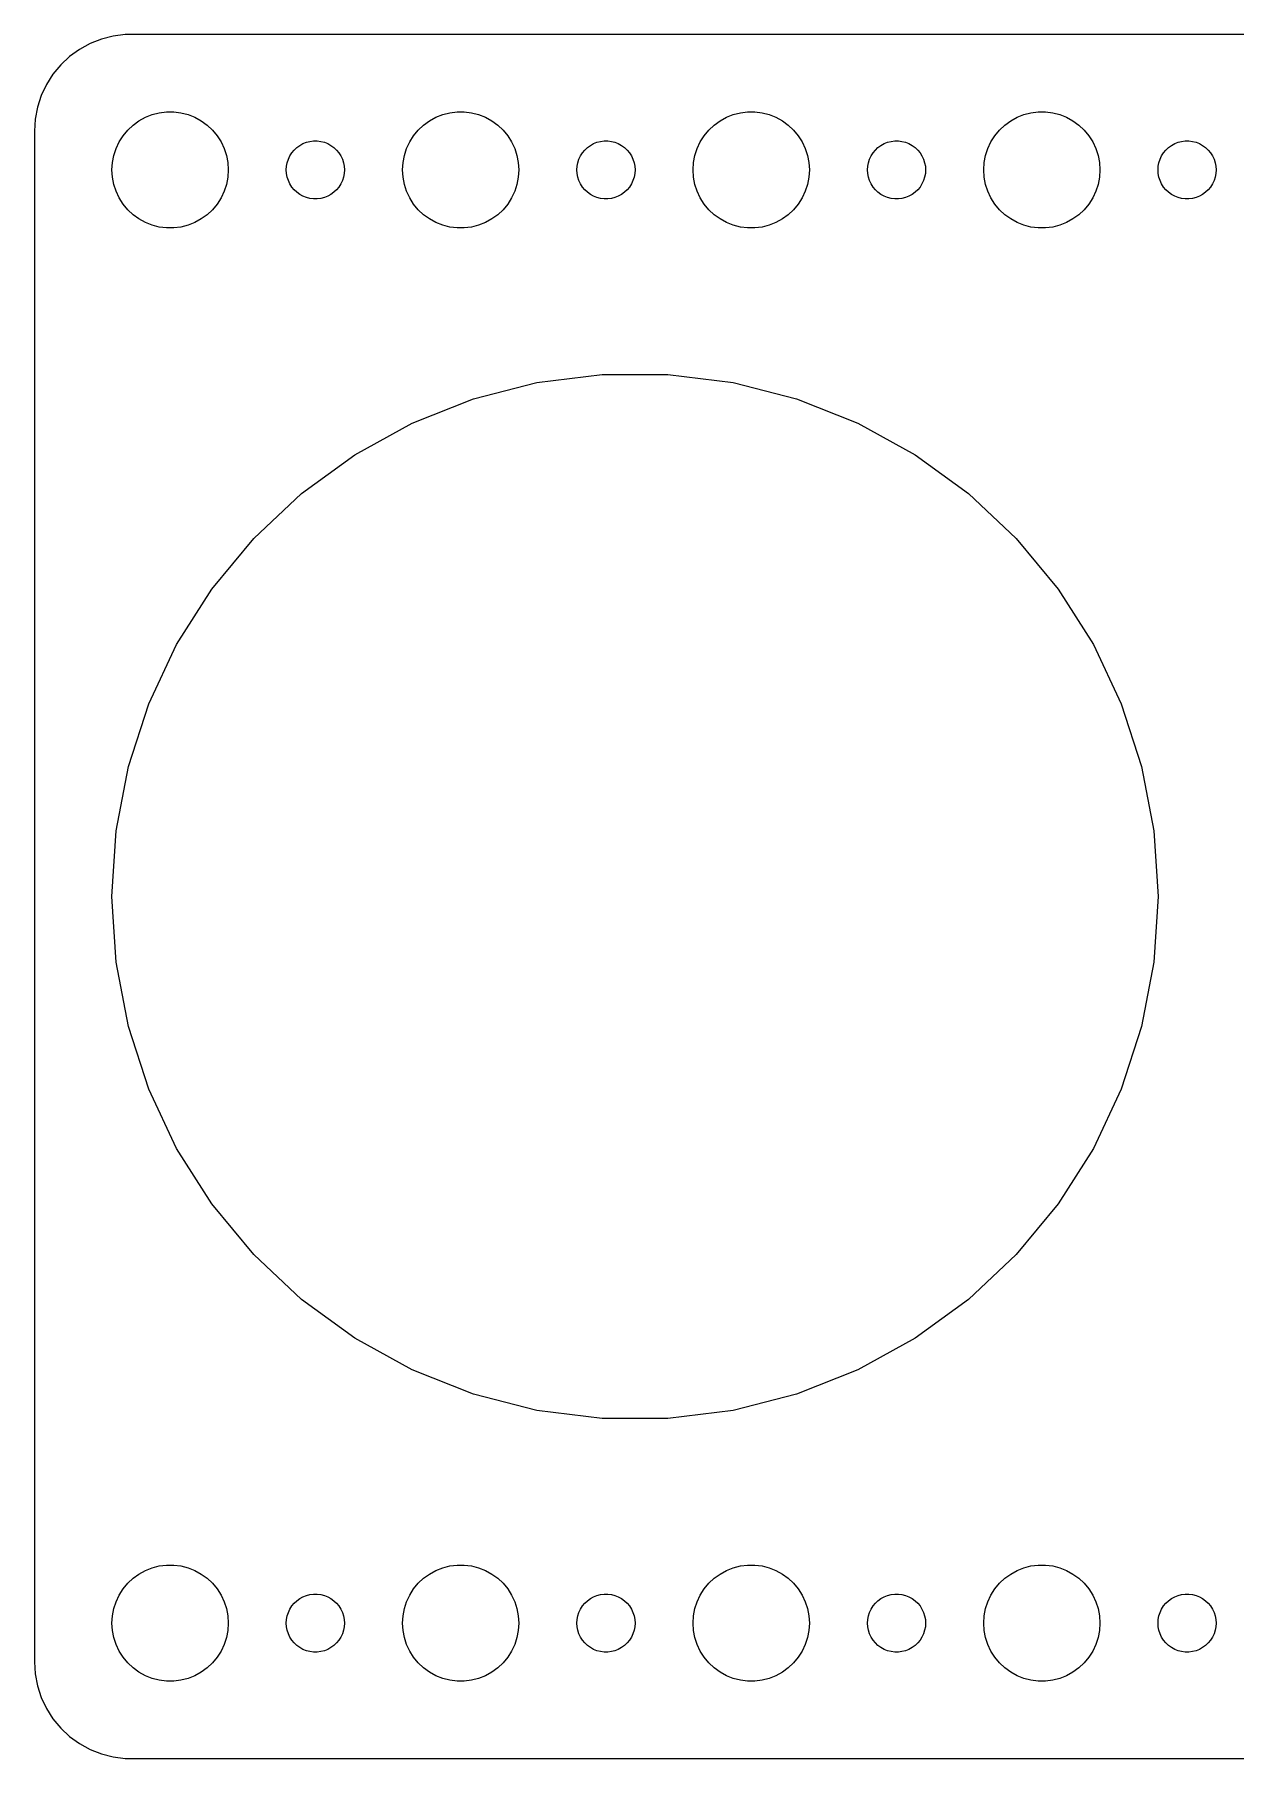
# Model space of a CAD drawing. Header units: metres. Extents: x -120 to 120, y -44 to 44.
# Drawn here: x -119.5 to -57.5, y -44.5 to 44.5 of the extents above; entities that cross this region are included whole.
import ezdxf

# ---------------------------------------------------------------- set-up
doc = ezdxf.new("R2010")
doc.units = ezdxf.units.M

msp = doc.modelspace()

# ---------------------------------------------------------------- linework, layer by layer
for p, q in [((-114.814, 44.4901), (-115.437, 44.4114)), ((114.814, 44.4901), (-114.814, 44.4901)), ((-117.179, 43.7216), (-117.687, 43.3526)), ((-116.629, 44.0241), (-117.179, 43.7216)), ((-116.045, 44.2553), (-116.629, 44.0241)), ((-115.437, 44.4114), (-116.045, 44.2553)), ((-118.145, 42.9227), (-118.545, 42.4389)), ((-117.687, 43.3526), (-118.145, 42.9227)), ((-118.882, 41.9088), (-119.149, 41.3406)), ((-118.545, 42.4389), (-118.882, 41.9088)), ((-119.149, 41.3406), (-119.343, 40.7434)), ((-119.461, 40.1267), (-119.5, 39.5)), ((-119.343, 40.7434), (-119.461, 40.1267)), ((-114.107, 40.033), (-113.777, 40.2145)), ((-113.777, 40.2145), (-113.427, 40.3532)), ((-113.427, 40.3532), (-113.062, 40.4469)), ((-113.062, 40.4469), (-112.688, 40.4941)), ((-112.688, 40.4941), (-112.312, 40.4941)), ((-112.312, 40.4941), (-111.938, 40.4469)), ((-111.938, 40.4469), (-111.573, 40.3532)), ((-111.573, 40.3532), (-111.223, 40.2145)), ((-111.223, 40.2145), (-110.893, 40.033)), ((-99.1075, 40.033), (-98.7773, 40.2145)), ((-98.7773, 40.2145), (-98.427, 40.3532)), ((-98.427, 40.3532), (-98.0621, 40.4469)), ((-98.0621, 40.4469), (-97.6884, 40.4941)), ((-97.6884, 40.4941), (-97.3116, 40.4941)), ((-97.3116, 40.4941), (-96.9379, 40.4469)), ((-96.9379, 40.4469), (-96.573, 40.3532)), ((-96.573, 40.3532), (-96.2227, 40.2145)), ((-96.2227, 40.2145), (-95.8925, 40.033)), ((-84.1075, 40.033), (-83.7773, 40.2145)), ((-83.7773, 40.2145), (-83.427, 40.3532)), ((-83.427, 40.3532), (-83.0621, 40.4469)), ((-83.0621, 40.4469), (-82.6884, 40.4941)), ((-82.6884, 40.4941), (-82.3116, 40.4941)), ((-82.3116, 40.4941), (-81.9379, 40.4469)), ((-81.9379, 40.4469), (-81.573, 40.3532)), ((-81.573, 40.3532), (-81.2227, 40.2145)), ((-81.2227, 40.2145), (-80.8925, 40.033)), ((-69.1075, 40.033), (-68.7773, 40.2145)), ((-68.7773, 40.2145), (-68.427, 40.3532)), ((-68.427, 40.3532), (-68.0621, 40.4469)), ((-68.0621, 40.4469), (-67.6884, 40.4941)), ((-67.6884, 40.4941), (-67.3116, 40.4941)), ((-67.3116, 40.4941), (-66.9379, 40.4469)), ((-66.9379, 40.4469), (-66.573, 40.3532)), ((-66.573, 40.3532), (-66.2227, 40.2145)), ((-66.2227, 40.2145), (-65.8925, 40.033)), ((-119.5, 39.5), (-119.5, -39.5)), ((-115.129, 38.9453), (-114.927, 39.2634)), ((-114.927, 39.2634), (-114.687, 39.5536)), ((-114.687, 39.5536), (-114.412, 39.8115)), ((-114.412, 39.8115), (-114.107, 40.033)), ((-110.893, 40.033), (-110.588, 39.8115)), ((-110.588, 39.8115), (-110.313, 39.5536)), ((-110.313, 39.5536), (-110.073, 39.2634)), ((-110.073, 39.2634), (-109.871, 38.9453)), ((-100.129, 38.9453), (-99.927, 39.2634)), ((-99.927, 39.2634), (-99.6869, 39.5536)), ((-99.6869, 39.5536), (-99.4123, 39.8115)), ((-99.4123, 39.8115), (-99.1075, 40.033)), ((-95.8925, 40.033), (-95.5877, 39.8115)), ((-95.5877, 39.8115), (-95.3131, 39.5536)), ((-95.3131, 39.5536), (-95.073, 39.2634)), ((-95.073, 39.2634), (-94.8711, 38.9453)), ((-85.1289, 38.9453), (-84.927, 39.2634)), ((-84.927, 39.2634), (-84.6869, 39.5536)), ((-84.6869, 39.5536), (-84.4123, 39.8115)), ((-84.4123, 39.8115), (-84.1075, 40.033)), ((-80.8925, 40.033), (-80.5877, 39.8115)), ((-80.5877, 39.8115), (-80.3131, 39.5536)), ((-80.3131, 39.5536), (-80.073, 39.2634)), ((-80.073, 39.2634), (-79.8711, 38.9453)), ((-70.1289, 38.9453), (-69.927, 39.2634)), ((-69.927, 39.2634), (-69.6869, 39.5536)), ((-69.6869, 39.5536), (-69.4123, 39.8115)), ((-69.4123, 39.8115), (-69.1075, 40.033)), ((-65.8925, 40.033), (-65.5877, 39.8115)), ((-65.5877, 39.8115), (-65.3131, 39.5536)), ((-65.3131, 39.5536), (-65.073, 39.2634)), ((-65.073, 39.2634), (-64.8711, 38.9453)), ((-115.406, 38.2461), (-115.289, 38.6044)), ((-115.289, 38.6044), (-115.129, 38.9453)), ((-109.871, 38.9453), (-109.711, 38.6044)), ((-109.711, 38.6044), (-109.594, 38.2461)), ((-106.314, 38.2226), (-106.214, 38.3817)), ((-106.214, 38.3817), (-106.093, 38.5268)), ((-106.093, 38.5268), (-105.956, 38.6558)), ((-105.956, 38.6558), (-105.804, 38.7665)), ((-105.804, 38.7665), (-105.639, 38.8572)), ((-105.639, 38.8572), (-105.464, 38.9266)), ((-105.464, 38.9266), (-105.281, 38.9734)), ((-105.281, 38.9734), (-105.094, 38.997)), ((-105.094, 38.997), (-104.906, 38.997)), ((-104.906, 38.997), (-104.719, 38.9734)), ((-104.719, 38.9734), (-104.536, 38.9266)), ((-104.536, 38.9266), (-104.361, 38.8572)), ((-104.361, 38.8572), (-104.196, 38.7665)), ((-104.196, 38.7665), (-104.044, 38.6558)), ((-104.044, 38.6558), (-103.907, 38.5268)), ((-103.907, 38.5268), (-103.786, 38.3817)), ((-103.786, 38.3817), (-103.686, 38.2226)), ((-100.406, 38.2461), (-100.289, 38.6044)), ((-100.289, 38.6044), (-100.129, 38.9453)), ((-94.8711, 38.9453), (-94.7107, 38.6044)), ((-94.7107, 38.6044), (-94.5943, 38.2461)), ((-91.3145, 38.2226), (-91.2135, 38.3817)), ((-91.2135, 38.3817), (-91.0934, 38.5268)), ((-91.0934, 38.5268), (-90.9561, 38.6558)), ((-90.9561, 38.6558), (-90.8037, 38.7665)), ((-90.8037, 38.7665), (-90.6387, 38.8572)), ((-90.6387, 38.8572), (-90.4635, 38.9266)), ((-90.4635, 38.9266), (-90.2811, 38.9734)), ((-90.2811, 38.9734), (-90.0942, 38.997)), ((-90.0942, 38.997), (-89.9058, 38.997)), ((-89.9058, 38.997), (-89.7189, 38.9734)), ((-89.7189, 38.9734), (-89.5365, 38.9266)), ((-89.5365, 38.9266), (-89.3613, 38.8572)), ((-89.3613, 38.8572), (-89.1963, 38.7665)), ((-89.1963, 38.7665), (-89.0439, 38.6558)), ((-89.0439, 38.6558), (-88.9065, 38.5268)), ((-88.9065, 38.5268), (-88.7865, 38.3817)), ((-88.7865, 38.3817), (-88.6855, 38.2226)), ((-85.4057, 38.2461), (-85.2893, 38.6044)), ((-85.2893, 38.6044), (-85.1289, 38.9453)), ((-79.8711, 38.9453), (-79.7107, 38.6044)), ((-79.7107, 38.6044), (-79.5943, 38.2461)), ((-76.3145, 38.2226), (-76.2135, 38.3817)), ((-76.2135, 38.3817), (-76.0934, 38.5268)), ((-76.0934, 38.5268), (-75.9561, 38.6558)), ((-75.9561, 38.6558), (-75.8037, 38.7665)), ((-75.8037, 38.7665), (-75.6387, 38.8572)), ((-75.6387, 38.8572), (-75.4635, 38.9266)), ((-75.4635, 38.9266), (-75.2811, 38.9734)), ((-75.2811, 38.9734), (-75.0942, 38.997)), ((-75.0942, 38.997), (-74.9058, 38.997)), ((-74.9058, 38.997), (-74.7189, 38.9734)), ((-74.7189, 38.9734), (-74.5365, 38.9266)), ((-74.5365, 38.9266), (-74.3613, 38.8572)), ((-74.3613, 38.8572), (-74.1963, 38.7665)), ((-74.1963, 38.7665), (-74.0439, 38.6558)), ((-74.0439, 38.6558), (-73.9065, 38.5268)), ((-73.9065, 38.5268), (-73.7865, 38.3817)), ((-73.7865, 38.3817), (-73.6855, 38.2226)), ((-70.4057, 38.2461), (-70.2893, 38.6044)), ((-70.2893, 38.6044), (-70.1289, 38.9453)), ((-64.8711, 38.9453), (-64.7107, 38.6044)), ((-64.7107, 38.6044), (-64.5943, 38.2461)), ((-61.3145, 38.2226), (-61.2135, 38.3817)), ((-61.2135, 38.3817), (-61.0934, 38.5268)), ((-61.0934, 38.5268), (-60.9561, 38.6558)), ((-60.9561, 38.6558), (-60.8037, 38.7665)), ((-60.8037, 38.7665), (-60.6387, 38.8572)), ((-60.6387, 38.8572), (-60.4635, 38.9266)), ((-60.4635, 38.9266), (-60.2811, 38.9734)), ((-60.2811, 38.9734), (-60.0942, 38.997)), ((-60.0942, 38.997), (-59.9058, 38.997)), ((-59.9058, 38.997), (-59.7189, 38.9734)), ((-59.7189, 38.9734), (-59.5365, 38.9266)), ((-59.5365, 38.9266), (-59.3613, 38.8572)), ((-59.3613, 38.8572), (-59.1963, 38.7665)), ((-59.1963, 38.7665), (-59.0439, 38.6558)), ((-59.0439, 38.6558), (-58.9065, 38.5268)), ((-58.9065, 38.5268), (-58.7865, 38.3817)), ((-58.7865, 38.3817), (-58.6855, 38.2226)), ((-115.5, 37.5), (-115.476, 37.876)), ((-115.476, 37.124), (-115.5, 37.5)), ((-115.476, 37.876), (-115.406, 38.2461)), ((-109.594, 38.2461), (-109.524, 37.876)), ((-109.524, 37.876), (-109.5, 37.5)), ((-109.5, 37.5), (-109.524, 37.124)), ((-106.5, 37.5), (-106.488, 37.688)), ((-106.488, 37.312), (-106.5, 37.5)), ((-106.488, 37.688), (-106.453, 37.873)), ((-106.453, 37.873), (-106.395, 38.0522)), ((-106.395, 38.0522), (-106.314, 38.2226)), ((-103.686, 38.2226), (-103.605, 38.0522)), ((-103.605, 38.0522), (-103.547, 37.873)), ((-103.547, 37.873), (-103.512, 37.688)), ((-103.512, 37.688), (-103.5, 37.5)), ((-103.5, 37.5), (-103.512, 37.312)), ((-100.5, 37.5), (-100.476, 37.876)), ((-100.476, 37.124), (-100.5, 37.5)), ((-100.476, 37.876), (-100.406, 38.2461)), ((-94.5943, 38.2461), (-94.5237, 37.876)), ((-94.5237, 37.876), (-94.5, 37.5)), ((-94.5, 37.5), (-94.5237, 37.124)), ((-91.5, 37.5), (-91.4882, 37.688)), ((-91.4882, 37.312), (-91.5, 37.5)), ((-91.4882, 37.688), (-91.4529, 37.873)), ((-91.4529, 37.873), (-91.3947, 38.0522)), ((-91.3947, 38.0522), (-91.3145, 38.2226)), ((-88.6855, 38.2226), (-88.6053, 38.0522)), ((-88.6053, 38.0522), (-88.5471, 37.873)), ((-88.5471, 37.873), (-88.5118, 37.688)), ((-88.5118, 37.688), (-88.5, 37.5)), ((-88.5, 37.5), (-88.5118, 37.312)), ((-85.5, 37.5), (-85.4763, 37.876)), ((-85.4763, 37.124), (-85.5, 37.5)), ((-85.4763, 37.876), (-85.4057, 38.2461)), ((-79.5943, 38.2461), (-79.5237, 37.876)), ((-79.5237, 37.876), (-79.5, 37.5)), ((-79.5, 37.5), (-79.5237, 37.124)), ((-76.5, 37.5), (-76.4882, 37.688)), ((-76.4882, 37.312), (-76.5, 37.5)), ((-76.4882, 37.688), (-76.4529, 37.873)), ((-76.4529, 37.873), (-76.3947, 38.0522)), ((-76.3947, 38.0522), (-76.3145, 38.2226)), ((-73.6855, 38.2226), (-73.6053, 38.0522)), ((-73.6053, 38.0522), (-73.5471, 37.873)), ((-73.5471, 37.873), (-73.5118, 37.688)), ((-73.5118, 37.688), (-73.5, 37.5)), ((-73.5, 37.5), (-73.5118, 37.312)), ((-70.5, 37.5), (-70.4763, 37.876)), ((-70.4763, 37.124), (-70.5, 37.5)), ((-70.4763, 37.876), (-70.4057, 38.2461)), ((-64.5943, 38.2461), (-64.5237, 37.876)), ((-64.5237, 37.876), (-64.5, 37.5)), ((-64.5, 37.5), (-64.5237, 37.124)), ((-61.5, 37.5), (-61.4882, 37.688)), ((-61.4882, 37.312), (-61.5, 37.5)), ((-61.4882, 37.688), (-61.4529, 37.873)), ((-61.4529, 37.873), (-61.3947, 38.0522)), ((-61.3947, 38.0522), (-61.3145, 38.2226)), ((-58.6855, 38.2226), (-58.6053, 38.0522)), ((-58.6053, 38.0522), (-58.5471, 37.873)), ((-58.5471, 37.873), (-58.5118, 37.688)), ((-58.5118, 37.688), (-58.5, 37.5)), ((-58.5, 37.5), (-58.5118, 37.312)), ((-115.406, 36.7539), (-115.476, 37.124)), ((-115.289, 36.3956), (-115.406, 36.7539)), ((-109.594, 36.7539), (-109.711, 36.3956)), ((-109.524, 37.124), (-109.594, 36.7539)), ((-106.453, 37.127), (-106.488, 37.312)), ((-106.395, 36.9478), (-106.453, 37.127)), ((-106.314, 36.7774), (-106.395, 36.9478)), ((-106.214, 36.6183), (-106.314, 36.7774)), ((-106.093, 36.4732), (-106.214, 36.6183)), ((-103.786, 36.6183), (-103.907, 36.4732)), ((-103.686, 36.7774), (-103.786, 36.6183)), ((-103.605, 36.9478), (-103.686, 36.7774)), ((-103.547, 37.127), (-103.605, 36.9478)), ((-103.512, 37.312), (-103.547, 37.127)), ((-100.406, 36.7539), (-100.476, 37.124)), ((-100.289, 36.3956), (-100.406, 36.7539)), ((-94.5943, 36.7539), (-94.7107, 36.3956)), ((-94.5237, 37.124), (-94.5943, 36.7539)), ((-91.4529, 37.127), (-91.4882, 37.312)), ((-91.3947, 36.9478), (-91.4529, 37.127)), ((-91.3145, 36.7774), (-91.3947, 36.9478)), ((-91.2135, 36.6183), (-91.3145, 36.7774)), ((-91.0934, 36.4732), (-91.2135, 36.6183)), ((-88.7865, 36.6183), (-88.9065, 36.4732)), ((-88.6855, 36.7774), (-88.7865, 36.6183)), ((-88.6053, 36.9478), (-88.6855, 36.7774)), ((-88.5471, 37.127), (-88.6053, 36.9478)), ((-88.5118, 37.312), (-88.5471, 37.127)), ((-85.4057, 36.7539), (-85.4763, 37.124)), ((-85.2893, 36.3956), (-85.4057, 36.7539)), ((-79.5943, 36.7539), (-79.7107, 36.3956)), ((-79.5237, 37.124), (-79.5943, 36.7539)), ((-76.4529, 37.127), (-76.4882, 37.312)), ((-76.3947, 36.9478), (-76.4529, 37.127)), ((-76.3145, 36.7774), (-76.3947, 36.9478)), ((-76.2135, 36.6183), (-76.3145, 36.7774)), ((-76.0934, 36.4732), (-76.2135, 36.6183)), ((-73.7865, 36.6183), (-73.9065, 36.4732)), ((-73.6855, 36.7774), (-73.7865, 36.6183)), ((-73.6053, 36.9478), (-73.6855, 36.7774)), ((-73.5471, 37.127), (-73.6053, 36.9478)), ((-73.5118, 37.312), (-73.5471, 37.127)), ((-70.4057, 36.7539), (-70.4763, 37.124)), ((-70.2893, 36.3956), (-70.4057, 36.7539)), ((-64.5943, 36.7539), (-64.7107, 36.3956)), ((-64.5237, 37.124), (-64.5943, 36.7539)), ((-61.4529, 37.127), (-61.4882, 37.312)), ((-61.3947, 36.9478), (-61.4529, 37.127)), ((-61.3145, 36.7774), (-61.3947, 36.9478)), ((-61.2135, 36.6183), (-61.3145, 36.7774)), ((-61.0934, 36.4732), (-61.2135, 36.6183)), ((-58.7865, 36.6183), (-58.9065, 36.4732)), ((-58.6855, 36.7774), (-58.7865, 36.6183)), ((-58.6053, 36.9478), (-58.6855, 36.7774)), ((-58.5471, 37.127), (-58.6053, 36.9478)), ((-58.5118, 37.312), (-58.5471, 37.127)), ((-115.129, 36.0547), (-115.289, 36.3956)), ((-114.927, 35.7366), (-115.129, 36.0547)), ((-114.687, 35.4464), (-114.927, 35.7366)), ((-110.073, 35.7366), (-110.313, 35.4464)), ((-109.871, 36.0547), (-110.073, 35.7366)), ((-109.711, 36.3956), (-109.871, 36.0547)), ((-105.956, 36.3442), (-106.093, 36.4732)), ((-105.804, 36.2335), (-105.956, 36.3442)), ((-105.639, 36.1428), (-105.804, 36.2335)), ((-105.464, 36.0734), (-105.639, 36.1428)), ((-105.281, 36.0266), (-105.464, 36.0734)), ((-105.094, 36.003), (-105.281, 36.0266)), ((-104.906, 36.003), (-105.094, 36.003)), ((-104.719, 36.0266), (-104.906, 36.003)), ((-104.536, 36.0734), (-104.719, 36.0266)), ((-104.361, 36.1428), (-104.536, 36.0734)), ((-104.196, 36.2335), (-104.361, 36.1428)), ((-104.044, 36.3442), (-104.196, 36.2335)), ((-103.907, 36.4732), (-104.044, 36.3442)), ((-100.129, 36.0547), (-100.289, 36.3956)), ((-99.927, 35.7366), (-100.129, 36.0547)), ((-99.6869, 35.4464), (-99.927, 35.7366)), ((-95.073, 35.7366), (-95.3131, 35.4464)), ((-94.8711, 36.0547), (-95.073, 35.7366)), ((-94.7107, 36.3956), (-94.8711, 36.0547)), ((-90.9561, 36.3442), (-91.0934, 36.4732)), ((-90.8037, 36.2335), (-90.9561, 36.3442)), ((-90.6387, 36.1428), (-90.8037, 36.2335)), ((-90.4635, 36.0734), (-90.6387, 36.1428)), ((-90.2811, 36.0266), (-90.4635, 36.0734)), ((-90.0942, 36.003), (-90.2811, 36.0266)), ((-89.9058, 36.003), (-90.0942, 36.003)), ((-89.7189, 36.0266), (-89.9058, 36.003)), ((-89.5365, 36.0734), (-89.7189, 36.0266)), ((-89.3613, 36.1428), (-89.5365, 36.0734)), ((-89.1963, 36.2335), (-89.3613, 36.1428)), ((-89.0439, 36.3442), (-89.1963, 36.2335)), ((-88.9065, 36.4732), (-89.0439, 36.3442)), ((-85.1289, 36.0547), (-85.2893, 36.3956)), ((-84.927, 35.7366), (-85.1289, 36.0547)), ((-84.6869, 35.4464), (-84.927, 35.7366)), ((-80.073, 35.7366), (-80.3131, 35.4464)), ((-79.8711, 36.0547), (-80.073, 35.7366)), ((-79.7107, 36.3956), (-79.8711, 36.0547)), ((-75.9561, 36.3442), (-76.0934, 36.4732)), ((-75.8037, 36.2335), (-75.9561, 36.3442)), ((-75.6387, 36.1428), (-75.8037, 36.2335)), ((-75.4635, 36.0734), (-75.6387, 36.1428)), ((-75.2811, 36.0266), (-75.4635, 36.0734)), ((-75.0942, 36.003), (-75.2811, 36.0266)), ((-74.9058, 36.003), (-75.0942, 36.003)), ((-74.7189, 36.0266), (-74.9058, 36.003)), ((-74.5365, 36.0734), (-74.7189, 36.0266)), ((-74.3613, 36.1428), (-74.5365, 36.0734)), ((-74.1963, 36.2335), (-74.3613, 36.1428)), ((-74.0439, 36.3442), (-74.1963, 36.2335)), ((-73.9065, 36.4732), (-74.0439, 36.3442)), ((-70.1289, 36.0547), (-70.2893, 36.3956)), ((-69.927, 35.7366), (-70.1289, 36.0547)), ((-69.6869, 35.4464), (-69.927, 35.7366)), ((-65.073, 35.7366), (-65.3131, 35.4464)), ((-64.8711, 36.0547), (-65.073, 35.7366)), ((-64.7107, 36.3956), (-64.8711, 36.0547)), ((-60.9561, 36.3442), (-61.0934, 36.4732)), ((-60.8037, 36.2335), (-60.9561, 36.3442)), ((-60.6387, 36.1428), (-60.8037, 36.2335)), ((-60.4635, 36.0734), (-60.6387, 36.1428)), ((-60.2811, 36.0266), (-60.4635, 36.0734)), ((-60.0942, 36.003), (-60.2811, 36.0266)), ((-59.9058, 36.003), (-60.0942, 36.003)), ((-59.7189, 36.0266), (-59.9058, 36.003)), ((-59.5365, 36.0734), (-59.7189, 36.0266)), ((-59.3613, 36.1428), (-59.5365, 36.0734)), ((-59.1963, 36.2335), (-59.3613, 36.1428)), ((-59.0439, 36.3442), (-59.1963, 36.2335)), ((-58.9065, 36.4732), (-59.0439, 36.3442)), ((-114.412, 35.1885), (-114.687, 35.4464)), ((-114.107, 34.967), (-114.412, 35.1885)), ((-113.777, 34.7855), (-114.107, 34.967)), ((-113.427, 34.6468), (-113.777, 34.7855)), ((-111.223, 34.7855), (-111.573, 34.6468)), ((-110.893, 34.967), (-111.223, 34.7855)), ((-110.588, 35.1885), (-110.893, 34.967)), ((-110.313, 35.4464), (-110.588, 35.1885)), ((-99.4123, 35.1885), (-99.6869, 35.4464)), ((-99.1075, 34.967), (-99.4123, 35.1885)), ((-98.7773, 34.7855), (-99.1075, 34.967)), ((-98.427, 34.6468), (-98.7773, 34.7855)), ((-96.2227, 34.7855), (-96.573, 34.6468)), ((-95.8925, 34.967), (-96.2227, 34.7855)), ((-95.5877, 35.1885), (-95.8925, 34.967)), ((-95.3131, 35.4464), (-95.5877, 35.1885)), ((-84.4123, 35.1885), (-84.6869, 35.4464)), ((-84.1075, 34.967), (-84.4123, 35.1885)), ((-83.7773, 34.7855), (-84.1075, 34.967)), ((-83.427, 34.6468), (-83.7773, 34.7855)), ((-81.2227, 34.7855), (-81.573, 34.6468)), ((-80.8925, 34.967), (-81.2227, 34.7855)), ((-80.5877, 35.1885), (-80.8925, 34.967)), ((-80.3131, 35.4464), (-80.5877, 35.1885)), ((-69.4123, 35.1885), (-69.6869, 35.4464)), ((-69.1075, 34.967), (-69.4123, 35.1885)), ((-68.7773, 34.7855), (-69.1075, 34.967)), ((-68.427, 34.6468), (-68.7773, 34.7855)), ((-66.2227, 34.7855), (-66.573, 34.6468)), ((-65.8925, 34.967), (-66.2227, 34.7855)), ((-65.5877, 35.1885), (-65.8925, 34.967)), ((-65.3131, 35.4464), (-65.5877, 35.1885)), ((-113.062, 34.5531), (-113.427, 34.6468)), ((-112.688, 34.5059), (-113.062, 34.5531)), ((-112.312, 34.5059), (-112.688, 34.5059)), ((-111.938, 34.5531), (-112.312, 34.5059)), ((-111.573, 34.6468), (-111.938, 34.5531)), ((-98.0621, 34.5531), (-98.427, 34.6468)), ((-97.6884, 34.5059), (-98.0621, 34.5531)), ((-97.3116, 34.5059), (-97.6884, 34.5059)), ((-96.9379, 34.5531), (-97.3116, 34.5059)), ((-96.573, 34.6468), (-96.9379, 34.5531)), ((-83.0621, 34.5531), (-83.427, 34.6468)), ((-82.6884, 34.5059), (-83.0621, 34.5531)), ((-82.3116, 34.5059), (-82.6884, 34.5059)), ((-81.9379, 34.5531), (-82.3116, 34.5059)), ((-81.573, 34.6468), (-81.9379, 34.5531)), ((-68.0621, 34.5531), (-68.427, 34.6468)), ((-67.6884, 34.5059), (-68.0621, 34.5531)), ((-67.3116, 34.5059), (-67.6884, 34.5059)), ((-66.9379, 34.5531), (-67.3116, 34.5059)), ((-66.573, 34.6468), (-66.9379, 34.5531)), ((-93.5593, 26.5217), (-90.1953, 26.9467)), ((-90.1953, 26.9467), (-86.8047, 26.9467)), ((-86.8047, 26.9467), (-83.4407, 26.5217)), ((-96.8435, 25.6785), (-93.5593, 26.5217)), ((-83.4407, 26.5217), (-80.1565, 25.6785)), ((-99.996, 24.4303), (-96.8435, 25.6785)), ((-80.1565, 25.6785), (-77.004, 24.4303)), ((-102.967, 22.7968), (-99.996, 24.4303)), ((-77.004, 24.4303), (-74.0327, 22.7968)), ((-105.71, 20.8038), (-102.967, 22.7968)), ((-74.0327, 22.7968), (-71.2896, 20.8038)), ((-108.182, 18.4828), (-105.71, 20.8038)), ((-71.2896, 20.8038), (-68.8178, 18.4828)), ((-110.343, 15.8702), (-108.182, 18.4828)), ((-68.8178, 18.4828), (-66.6565, 15.8702)), ((-112.16, 13.0073), (-110.343, 15.8702)), ((-66.6565, 15.8702), (-64.8397, 13.0073)), ((-113.604, 9.93936), (-112.16, 13.0073)), ((-64.8397, 13.0073), (-63.396, 9.93936)), ((-114.652, 6.71461), (-113.604, 9.93936)), ((-63.396, 9.93936), (-62.3483, 6.71461)), ((-115.287, 3.38399), (-114.652, 6.71461)), ((-62.3483, 6.71461), (-61.7129, 3.38399)), ((-115.5, 0), (-115.287, 3.38399)), ((-61.7129, 3.38399), (-61.5, 0)), ((-115.287, -3.38399), (-115.5, 0)), ((-61.5, 0), (-61.7129, -3.38399)), ((-114.652, -6.71461), (-115.287, -3.38399)), ((-61.7129, -3.38399), (-62.3483, -6.71461)), ((-113.604, -9.93936), (-114.652, -6.71461)), ((-62.3483, -6.71461), (-63.396, -9.93936)), ((-112.16, -13.0073), (-113.604, -9.93936)), ((-63.396, -9.93936), (-64.8397, -13.0073)), ((-110.343, -15.8702), (-112.16, -13.0073)), ((-64.8397, -13.0073), (-66.6565, -15.8702)), ((-108.182, -18.4828), (-110.343, -15.8702)), ((-66.6565, -15.8702), (-68.8178, -18.4828)), ((-105.71, -20.8038), (-108.182, -18.4828)), ((-68.8178, -18.4828), (-71.2896, -20.8038)), ((-102.967, -22.7968), (-105.71, -20.8038)), ((-71.2896, -20.8038), (-74.0327, -22.7968)), ((-99.996, -24.4303), (-102.967, -22.7968)), ((-74.0327, -22.7968), (-77.004, -24.4303)), ((-96.8435, -25.6785), (-99.996, -24.4303)), ((-77.004, -24.4303), (-80.1565, -25.6785)), ((-93.5593, -26.5217), (-96.8435, -25.6785)), ((-80.1565, -25.6785), (-83.4407, -26.5217)), ((-90.1953, -26.9467), (-93.5593, -26.5217)), ((-83.4407, -26.5217), (-86.8047, -26.9467)), ((-86.8047, -26.9467), (-90.1953, -26.9467)), ((-113.777, -34.7855), (-113.427, -34.6468)), ((-113.427, -34.6468), (-113.062, -34.5531)), ((-113.062, -34.5531), (-112.688, -34.5059)), ((-112.688, -34.5059), (-112.312, -34.5059)), ((-112.312, -34.5059), (-111.938, -34.5531)), ((-111.938, -34.5531), (-111.573, -34.6468)), ((-111.573, -34.6468), (-111.223, -34.7855)), ((-98.7773, -34.7855), (-98.427, -34.6468)), ((-98.427, -34.6468), (-98.0621, -34.5531)), ((-98.0621, -34.5531), (-97.6884, -34.5059)), ((-97.6884, -34.5059), (-97.3116, -34.5059)), ((-97.3116, -34.5059), (-96.9379, -34.5531)), ((-96.9379, -34.5531), (-96.573, -34.6468)), ((-96.573, -34.6468), (-96.2227, -34.7855)), ((-83.7773, -34.7855), (-83.427, -34.6468)), ((-83.427, -34.6468), (-83.0621, -34.5531)), ((-83.0621, -34.5531), (-82.6884, -34.5059)), ((-82.6884, -34.5059), (-82.3116, -34.5059)), ((-82.3116, -34.5059), (-81.9379, -34.5531)), ((-81.9379, -34.5531), (-81.573, -34.6468)), ((-81.573, -34.6468), (-81.2227, -34.7855)), ((-68.7773, -34.7855), (-68.427, -34.6468)), ((-68.427, -34.6468), (-68.0621, -34.5531)), ((-68.0621, -34.5531), (-67.6884, -34.5059)), ((-67.6884, -34.5059), (-67.3116, -34.5059)), ((-67.3116, -34.5059), (-66.9379, -34.5531)), ((-66.9379, -34.5531), (-66.573, -34.6468)), ((-66.573, -34.6468), (-66.2227, -34.7855)), ((-114.927, -35.7366), (-114.687, -35.4464)), ((-114.687, -35.4464), (-114.412, -35.1885)), ((-114.412, -35.1885), (-114.107, -34.967)), ((-114.107, -34.967), (-113.777, -34.7855)), ((-111.223, -34.7855), (-110.893, -34.967)), ((-110.893, -34.967), (-110.588, -35.1885)), ((-110.588, -35.1885), (-110.313, -35.4464)), ((-110.313, -35.4464), (-110.073, -35.7366)), ((-99.927, -35.7366), (-99.6869, -35.4464)), ((-99.6869, -35.4464), (-99.4123, -35.1885)), ((-99.4123, -35.1885), (-99.1075, -34.967)), ((-99.1075, -34.967), (-98.7773, -34.7855)), ((-96.2227, -34.7855), (-95.8925, -34.967)), ((-95.8925, -34.967), (-95.5877, -35.1885)), ((-95.5877, -35.1885), (-95.3131, -35.4464)), ((-95.3131, -35.4464), (-95.073, -35.7366)), ((-84.927, -35.7366), (-84.6869, -35.4464)), ((-84.6869, -35.4464), (-84.4123, -35.1885)), ((-84.4123, -35.1885), (-84.1075, -34.967)), ((-84.1075, -34.967), (-83.7773, -34.7855)), ((-81.2227, -34.7855), (-80.8925, -34.967)), ((-80.8925, -34.967), (-80.5877, -35.1885)), ((-80.5877, -35.1885), (-80.3131, -35.4464)), ((-80.3131, -35.4464), (-80.073, -35.7366)), ((-69.927, -35.7366), (-69.6869, -35.4464)), ((-69.6869, -35.4464), (-69.4123, -35.1885)), ((-69.4123, -35.1885), (-69.1075, -34.967)), ((-69.1075, -34.967), (-68.7773, -34.7855)), ((-66.2227, -34.7855), (-65.8925, -34.967)), ((-65.8925, -34.967), (-65.5877, -35.1885)), ((-65.5877, -35.1885), (-65.3131, -35.4464)), ((-65.3131, -35.4464), (-65.073, -35.7366)), ((-115.406, -36.7539), (-115.289, -36.3956)), ((-115.289, -36.3956), (-115.129, -36.0547)), ((-115.129, -36.0547), (-114.927, -35.7366)), ((-110.073, -35.7366), (-109.871, -36.0547)), ((-109.871, -36.0547), (-109.711, -36.3956)), ((-109.711, -36.3956), (-109.594, -36.7539)), ((-106.214, -36.6183), (-106.093, -36.4732)), ((-106.093, -36.4732), (-105.956, -36.3442)), ((-105.956, -36.3442), (-105.804, -36.2335)), ((-105.804, -36.2335), (-105.639, -36.1428)), ((-105.639, -36.1428), (-105.464, -36.0734)), ((-105.464, -36.0734), (-105.281, -36.0266)), ((-105.281, -36.0266), (-105.094, -36.003)), ((-105.094, -36.003), (-104.906, -36.003)), ((-104.906, -36.003), (-104.719, -36.0266)), ((-104.719, -36.0266), (-104.536, -36.0734)), ((-104.536, -36.0734), (-104.361, -36.1428)), ((-104.361, -36.1428), (-104.196, -36.2335)), ((-104.196, -36.2335), (-104.044, -36.3442)), ((-104.044, -36.3442), (-103.907, -36.4732)), ((-103.907, -36.4732), (-103.786, -36.6183)), ((-100.406, -36.7539), (-100.289, -36.3956)), ((-100.289, -36.3956), (-100.129, -36.0547)), ((-100.129, -36.0547), (-99.927, -35.7366)), ((-95.073, -35.7366), (-94.8711, -36.0547)), ((-94.8711, -36.0547), (-94.7107, -36.3956)), ((-94.7107, -36.3956), (-94.5943, -36.7539)), ((-91.2135, -36.6183), (-91.0934, -36.4732)), ((-91.0934, -36.4732), (-90.9561, -36.3442)), ((-90.9561, -36.3442), (-90.8037, -36.2335)), ((-90.8037, -36.2335), (-90.6387, -36.1428)), ((-90.6387, -36.1428), (-90.4635, -36.0734)), ((-90.4635, -36.0734), (-90.2811, -36.0266)), ((-90.2811, -36.0266), (-90.0942, -36.003)), ((-90.0942, -36.003), (-89.9058, -36.003)), ((-89.9058, -36.003), (-89.7189, -36.0266)), ((-89.7189, -36.0266), (-89.5365, -36.0734)), ((-89.5365, -36.0734), (-89.3613, -36.1428)), ((-89.3613, -36.1428), (-89.1963, -36.2335)), ((-89.1963, -36.2335), (-89.0439, -36.3442)), ((-89.0439, -36.3442), (-88.9065, -36.4732)), ((-88.9065, -36.4732), (-88.7865, -36.6183)), ((-85.4057, -36.7539), (-85.2893, -36.3956)), ((-85.2893, -36.3956), (-85.1289, -36.0547)), ((-85.1289, -36.0547), (-84.927, -35.7366)), ((-80.073, -35.7366), (-79.8711, -36.0547)), ((-79.8711, -36.0547), (-79.7107, -36.3956)), ((-79.7107, -36.3956), (-79.5943, -36.7539)), ((-76.2135, -36.6183), (-76.0934, -36.4732)), ((-76.0934, -36.4732), (-75.9561, -36.3442)), ((-75.9561, -36.3442), (-75.8037, -36.2335)), ((-75.8037, -36.2335), (-75.6387, -36.1428)), ((-75.6387, -36.1428), (-75.4635, -36.0734)), ((-75.4635, -36.0734), (-75.2811, -36.0266)), ((-75.2811, -36.0266), (-75.0942, -36.003)), ((-75.0942, -36.003), (-74.9058, -36.003)), ((-74.9058, -36.003), (-74.7189, -36.0266)), ((-74.7189, -36.0266), (-74.5365, -36.0734)), ((-74.5365, -36.0734), (-74.3613, -36.1428)), ((-74.3613, -36.1428), (-74.1963, -36.2335)), ((-74.1963, -36.2335), (-74.0439, -36.3442)), ((-74.0439, -36.3442), (-73.9065, -36.4732)), ((-73.9065, -36.4732), (-73.7865, -36.6183)), ((-70.4057, -36.7539), (-70.2893, -36.3956)), ((-70.2893, -36.3956), (-70.1289, -36.0547)), ((-70.1289, -36.0547), (-69.927, -35.7366)), ((-65.073, -35.7366), (-64.8711, -36.0547)), ((-64.8711, -36.0547), (-64.7107, -36.3956)), ((-64.7107, -36.3956), (-64.5943, -36.7539)), ((-61.2135, -36.6183), (-61.0934, -36.4732)), ((-61.0934, -36.4732), (-60.9561, -36.3442)), ((-60.9561, -36.3442), (-60.8037, -36.2335)), ((-60.8037, -36.2335), (-60.6387, -36.1428)), ((-60.6387, -36.1428), (-60.4635, -36.0734)), ((-60.4635, -36.0734), (-60.2811, -36.0266)), ((-60.2811, -36.0266), (-60.0942, -36.003)), ((-60.0942, -36.003), (-59.9058, -36.003)), ((-59.9058, -36.003), (-59.7189, -36.0266)), ((-59.7189, -36.0266), (-59.5365, -36.0734)), ((-59.5365, -36.0734), (-59.3613, -36.1428)), ((-59.3613, -36.1428), (-59.1963, -36.2335)), ((-59.1963, -36.2335), (-59.0439, -36.3442)), ((-59.0439, -36.3442), (-58.9065, -36.4732)), ((-58.9065, -36.4732), (-58.7865, -36.6183)), ((-115.5, -37.5), (-115.476, -37.124)), ((-115.476, -37.124), (-115.406, -36.7539)), ((-109.594, -36.7539), (-109.524, -37.124)), ((-109.524, -37.124), (-109.5, -37.5)), ((-106.5, -37.5), (-106.488, -37.312)), ((-106.488, -37.312), (-106.453, -37.127)), ((-106.453, -37.127), (-106.395, -36.9478)), ((-106.395, -36.9478), (-106.314, -36.7774)), ((-106.314, -36.7774), (-106.214, -36.6183)), ((-103.786, -36.6183), (-103.686, -36.7774)), ((-103.686, -36.7774), (-103.605, -36.9478)), ((-103.605, -36.9478), (-103.547, -37.127)), ((-103.547, -37.127), (-103.512, -37.312)), ((-103.512, -37.312), (-103.5, -37.5)), ((-100.5, -37.5), (-100.476, -37.124)), ((-100.476, -37.124), (-100.406, -36.7539)), ((-94.5943, -36.7539), (-94.5237, -37.124)), ((-94.5237, -37.124), (-94.5, -37.5)), ((-91.5, -37.5), (-91.4882, -37.312)), ((-91.4882, -37.312), (-91.4529, -37.127)), ((-91.4529, -37.127), (-91.3947, -36.9478)), ((-91.3947, -36.9478), (-91.3145, -36.7774)), ((-91.3145, -36.7774), (-91.2135, -36.6183)), ((-88.7865, -36.6183), (-88.6855, -36.7774)), ((-88.6855, -36.7774), (-88.6053, -36.9478)), ((-88.6053, -36.9478), (-88.5471, -37.127)), ((-88.5471, -37.127), (-88.5118, -37.312)), ((-88.5118, -37.312), (-88.5, -37.5)), ((-85.5, -37.5), (-85.4763, -37.124)), ((-85.4763, -37.124), (-85.4057, -36.7539)), ((-79.5943, -36.7539), (-79.5237, -37.124)), ((-79.5237, -37.124), (-79.5, -37.5)), ((-76.5, -37.5), (-76.4882, -37.312)), ((-76.4882, -37.312), (-76.4529, -37.127)), ((-76.4529, -37.127), (-76.3947, -36.9478)), ((-76.3947, -36.9478), (-76.3145, -36.7774)), ((-76.3145, -36.7774), (-76.2135, -36.6183)), ((-73.7865, -36.6183), (-73.6855, -36.7774)), ((-73.6855, -36.7774), (-73.6053, -36.9478)), ((-73.6053, -36.9478), (-73.5471, -37.127)), ((-73.5471, -37.127), (-73.5118, -37.312)), ((-73.5118, -37.312), (-73.5, -37.5)), ((-70.5, -37.5), (-70.4763, -37.124)), ((-70.4763, -37.124), (-70.4057, -36.7539)), ((-64.5943, -36.7539), (-64.5237, -37.124)), ((-64.5237, -37.124), (-64.5, -37.5)), ((-61.5, -37.5), (-61.4882, -37.312)), ((-61.4882, -37.312), (-61.4529, -37.127)), ((-61.4529, -37.127), (-61.3947, -36.9478)), ((-61.3947, -36.9478), (-61.3145, -36.7774)), ((-61.3145, -36.7774), (-61.2135, -36.6183)), ((-58.7865, -36.6183), (-58.6855, -36.7774)), ((-58.6855, -36.7774), (-58.6053, -36.9478)), ((-58.6053, -36.9478), (-58.5471, -37.127)), ((-58.5471, -37.127), (-58.5118, -37.312)), ((-58.5118, -37.312), (-58.5, -37.5)), ((-115.476, -37.876), (-115.5, -37.5)), ((-115.406, -38.2461), (-115.476, -37.876)), ((-115.289, -38.6044), (-115.406, -38.2461)), ((-109.594, -38.2461), (-109.711, -38.6044)), ((-109.524, -37.876), (-109.594, -38.2461)), ((-109.5, -37.5), (-109.524, -37.876)), ((-106.488, -37.688), (-106.5, -37.5)), ((-106.453, -37.873), (-106.488, -37.688)), ((-106.395, -38.0522), (-106.453, -37.873)), ((-106.314, -38.2226), (-106.395, -38.0522)), ((-106.214, -38.3817), (-106.314, -38.2226)), ((-103.686, -38.2226), (-103.786, -38.3817)), ((-103.605, -38.0522), (-103.686, -38.2226)), ((-103.547, -37.873), (-103.605, -38.0522)), ((-103.512, -37.688), (-103.547, -37.873)), ((-103.5, -37.5), (-103.512, -37.688)), ((-100.476, -37.876), (-100.5, -37.5)), ((-100.406, -38.2461), (-100.476, -37.876)), ((-100.289, -38.6044), (-100.406, -38.2461)), ((-94.5943, -38.2461), (-94.7107, -38.6044)), ((-94.5237, -37.876), (-94.5943, -38.2461)), ((-94.5, -37.5), (-94.5237, -37.876)), ((-91.4882, -37.688), (-91.5, -37.5)), ((-91.4529, -37.873), (-91.4882, -37.688)), ((-91.3947, -38.0522), (-91.4529, -37.873)), ((-91.3145, -38.2226), (-91.3947, -38.0522)), ((-91.2135, -38.3817), (-91.3145, -38.2226)), ((-88.6855, -38.2226), (-88.7865, -38.3817)), ((-88.6053, -38.0522), (-88.6855, -38.2226)), ((-88.5471, -37.873), (-88.6053, -38.0522)), ((-88.5118, -37.688), (-88.5471, -37.873)), ((-88.5, -37.5), (-88.5118, -37.688)), ((-85.4763, -37.876), (-85.5, -37.5)), ((-85.4057, -38.2461), (-85.4763, -37.876)), ((-85.2893, -38.6044), (-85.4057, -38.2461)), ((-79.5943, -38.2461), (-79.7107, -38.6044)), ((-79.5237, -37.876), (-79.5943, -38.2461)), ((-79.5, -37.5), (-79.5237, -37.876)), ((-76.4882, -37.688), (-76.5, -37.5)), ((-76.4529, -37.873), (-76.4882, -37.688)), ((-76.3947, -38.0522), (-76.4529, -37.873)), ((-76.3145, -38.2226), (-76.3947, -38.0522)), ((-76.2135, -38.3817), (-76.3145, -38.2226)), ((-73.6855, -38.2226), (-73.7865, -38.3817)), ((-73.6053, -38.0522), (-73.6855, -38.2226)), ((-73.5471, -37.873), (-73.6053, -38.0522)), ((-73.5118, -37.688), (-73.5471, -37.873)), ((-73.5, -37.5), (-73.5118, -37.688)), ((-70.4763, -37.876), (-70.5, -37.5)), ((-70.4057, -38.2461), (-70.4763, -37.876)), ((-70.2893, -38.6044), (-70.4057, -38.2461)), ((-64.5943, -38.2461), (-64.7107, -38.6044)), ((-64.5237, -37.876), (-64.5943, -38.2461)), ((-64.5, -37.5), (-64.5237, -37.876)), ((-61.4882, -37.688), (-61.5, -37.5)), ((-61.4529, -37.873), (-61.4882, -37.688)), ((-61.3947, -38.0522), (-61.4529, -37.873)), ((-61.3145, -38.2226), (-61.3947, -38.0522)), ((-61.2135, -38.3817), (-61.3145, -38.2226)), ((-58.6855, -38.2226), (-58.7865, -38.3817)), ((-58.6053, -38.0522), (-58.6855, -38.2226)), ((-58.5471, -37.873), (-58.6053, -38.0522)), ((-58.5118, -37.688), (-58.5471, -37.873)), ((-58.5, -37.5), (-58.5118, -37.688)), ((-115.129, -38.9453), (-115.289, -38.6044)), ((-114.927, -39.2634), (-115.129, -38.9453)), ((-109.871, -38.9453), (-110.073, -39.2634)), ((-109.711, -38.6044), (-109.871, -38.9453)), ((-106.093, -38.5268), (-106.214, -38.3817)), ((-105.956, -38.6558), (-106.093, -38.5268)), ((-105.804, -38.7665), (-105.956, -38.6558)), ((-105.639, -38.8572), (-105.804, -38.7665)), ((-105.464, -38.9266), (-105.639, -38.8572)), ((-105.281, -38.9734), (-105.464, -38.9266)), ((-105.094, -38.997), (-105.281, -38.9734)), ((-104.906, -38.997), (-105.094, -38.997)), ((-104.719, -38.9734), (-104.906, -38.997)), ((-104.536, -38.9266), (-104.719, -38.9734)), ((-104.361, -38.8572), (-104.536, -38.9266)), ((-104.196, -38.7665), (-104.361, -38.8572)), ((-104.044, -38.6558), (-104.196, -38.7665)), ((-103.907, -38.5268), (-104.044, -38.6558)), ((-103.786, -38.3817), (-103.907, -38.5268)), ((-100.129, -38.9453), (-100.289, -38.6044)), ((-99.927, -39.2634), (-100.129, -38.9453)), ((-94.8711, -38.9453), (-95.073, -39.2634)), ((-94.7107, -38.6044), (-94.8711, -38.9453)), ((-91.0934, -38.5268), (-91.2135, -38.3817)), ((-90.9561, -38.6558), (-91.0934, -38.5268)), ((-90.8037, -38.7665), (-90.9561, -38.6558)), ((-90.6387, -38.8572), (-90.8037, -38.7665)), ((-90.4635, -38.9266), (-90.6387, -38.8572)), ((-90.2811, -38.9734), (-90.4635, -38.9266)), ((-90.0942, -38.997), (-90.2811, -38.9734)), ((-89.9058, -38.997), (-90.0942, -38.997)), ((-89.7189, -38.9734), (-89.9058, -38.997)), ((-89.5365, -38.9266), (-89.7189, -38.9734)), ((-89.3613, -38.8572), (-89.5365, -38.9266)), ((-89.1963, -38.7665), (-89.3613, -38.8572)), ((-89.0439, -38.6558), (-89.1963, -38.7665)), ((-88.9065, -38.5268), (-89.0439, -38.6558)), ((-88.7865, -38.3817), (-88.9065, -38.5268)), ((-85.1289, -38.9453), (-85.2893, -38.6044)), ((-84.927, -39.2634), (-85.1289, -38.9453)), ((-79.8711, -38.9453), (-80.073, -39.2634)), ((-79.7107, -38.6044), (-79.8711, -38.9453)), ((-76.0934, -38.5268), (-76.2135, -38.3817)), ((-75.9561, -38.6558), (-76.0934, -38.5268)), ((-75.8037, -38.7665), (-75.9561, -38.6558)), ((-75.6387, -38.8572), (-75.8037, -38.7665)), ((-75.4635, -38.9266), (-75.6387, -38.8572)), ((-75.2811, -38.9734), (-75.4635, -38.9266)), ((-75.0942, -38.997), (-75.2811, -38.9734)), ((-74.9058, -38.997), (-75.0942, -38.997)), ((-74.7189, -38.9734), (-74.9058, -38.997)), ((-74.5365, -38.9266), (-74.7189, -38.9734)), ((-74.3613, -38.8572), (-74.5365, -38.9266)), ((-74.1963, -38.7665), (-74.3613, -38.8572)), ((-74.0439, -38.6558), (-74.1963, -38.7665)), ((-73.9065, -38.5268), (-74.0439, -38.6558)), ((-73.7865, -38.3817), (-73.9065, -38.5268)), ((-70.1289, -38.9453), (-70.2893, -38.6044)), ((-69.927, -39.2634), (-70.1289, -38.9453)), ((-64.8711, -38.9453), (-65.073, -39.2634)), ((-64.7107, -38.6044), (-64.8711, -38.9453)), ((-61.0934, -38.5268), (-61.2135, -38.3817)), ((-60.9561, -38.6558), (-61.0934, -38.5268)), ((-60.8037, -38.7665), (-60.9561, -38.6558)), ((-60.6387, -38.8572), (-60.8037, -38.7665)), ((-60.4635, -38.9266), (-60.6387, -38.8572)), ((-60.2811, -38.9734), (-60.4635, -38.9266)), ((-60.0942, -38.997), (-60.2811, -38.9734)), ((-59.9058, -38.997), (-60.0942, -38.997)), ((-59.7189, -38.9734), (-59.9058, -38.997)), ((-59.5365, -38.9266), (-59.7189, -38.9734)), ((-59.3613, -38.8572), (-59.5365, -38.9266)), ((-59.1963, -38.7665), (-59.3613, -38.8572)), ((-59.0439, -38.6558), (-59.1963, -38.7665)), ((-58.9065, -38.5268), (-59.0439, -38.6558)), ((-58.7865, -38.3817), (-58.9065, -38.5268)), ((-119.5, -39.5), (-119.461, -40.1267)), ((-114.687, -39.5536), (-114.927, -39.2634)), ((-114.412, -39.8115), (-114.687, -39.5536)), ((-114.107, -40.033), (-114.412, -39.8115)), ((-113.777, -40.2145), (-114.107, -40.033)), ((-110.893, -40.033), (-111.223, -40.2145)), ((-110.588, -39.8115), (-110.893, -40.033)), ((-110.313, -39.5536), (-110.588, -39.8115)), ((-110.073, -39.2634), (-110.313, -39.5536)), ((-99.6869, -39.5536), (-99.927, -39.2634)), ((-99.4123, -39.8115), (-99.6869, -39.5536)), ((-99.1075, -40.033), (-99.4123, -39.8115)), ((-98.7773, -40.2145), (-99.1075, -40.033)), ((-95.8925, -40.033), (-96.2227, -40.2145)), ((-95.5877, -39.8115), (-95.8925, -40.033)), ((-95.3131, -39.5536), (-95.5877, -39.8115)), ((-95.073, -39.2634), (-95.3131, -39.5536)), ((-84.6869, -39.5536), (-84.927, -39.2634)), ((-84.4123, -39.8115), (-84.6869, -39.5536)), ((-84.1075, -40.033), (-84.4123, -39.8115)), ((-83.7773, -40.2145), (-84.1075, -40.033)), ((-80.8925, -40.033), (-81.2227, -40.2145)), ((-80.5877, -39.8115), (-80.8925, -40.033)), ((-80.3131, -39.5536), (-80.5877, -39.8115)), ((-80.073, -39.2634), (-80.3131, -39.5536)), ((-69.6869, -39.5536), (-69.927, -39.2634)), ((-69.4123, -39.8115), (-69.6869, -39.5536)), ((-69.1075, -40.033), (-69.4123, -39.8115)), ((-68.7773, -40.2145), (-69.1075, -40.033)), ((-65.8925, -40.033), (-66.2227, -40.2145)), ((-65.5877, -39.8115), (-65.8925, -40.033)), ((-65.3131, -39.5536), (-65.5877, -39.8115)), ((-65.073, -39.2634), (-65.3131, -39.5536)), ((-119.461, -40.1267), (-119.343, -40.7434)), ((-119.343, -40.7434), (-119.149, -41.3406)), ((-113.427, -40.3532), (-113.777, -40.2145)), ((-113.062, -40.4469), (-113.427, -40.3532)), ((-112.688, -40.4941), (-113.062, -40.4469)), ((-112.312, -40.4941), (-112.688, -40.4941)), ((-111.938, -40.4469), (-112.312, -40.4941)), ((-111.573, -40.3532), (-111.938, -40.4469)), ((-111.223, -40.2145), (-111.573, -40.3532)), ((-98.427, -40.3532), (-98.7773, -40.2145)), ((-98.0621, -40.4469), (-98.427, -40.3532)), ((-97.6884, -40.4941), (-98.0621, -40.4469)), ((-97.3116, -40.4941), (-97.6884, -40.4941)), ((-96.9379, -40.4469), (-97.3116, -40.4941)), ((-96.573, -40.3532), (-96.9379, -40.4469)), ((-96.2227, -40.2145), (-96.573, -40.3532)), ((-83.427, -40.3532), (-83.7773, -40.2145)), ((-83.0621, -40.4469), (-83.427, -40.3532)), ((-82.6884, -40.4941), (-83.0621, -40.4469)), ((-82.3116, -40.4941), (-82.6884, -40.4941)), ((-81.9379, -40.4469), (-82.3116, -40.4941)), ((-81.573, -40.3532), (-81.9379, -40.4469)), ((-81.2227, -40.2145), (-81.573, -40.3532)), ((-68.427, -40.3532), (-68.7773, -40.2145)), ((-68.0621, -40.4469), (-68.427, -40.3532)), ((-67.6884, -40.4941), (-68.0621, -40.4469)), ((-67.3116, -40.4941), (-67.6884, -40.4941)), ((-66.9379, -40.4469), (-67.3116, -40.4941)), ((-66.573, -40.3532), (-66.9379, -40.4469)), ((-66.2227, -40.2145), (-66.573, -40.3532)), ((-119.149, -41.3406), (-118.882, -41.9088)), ((-118.882, -41.9088), (-118.545, -42.4389)), ((-118.545, -42.4389), (-118.145, -42.9227)), ((-118.145, -42.9227), (-117.687, -43.3526)), ((-117.687, -43.3526), (-117.179, -43.7216)), ((-117.179, -43.7216), (-116.629, -44.0241)), ((-116.629, -44.0241), (-116.045, -44.2553)), ((-116.045, -44.2553), (-115.437, -44.4114)), ((-115.437, -44.4114), (-114.814, -44.4901)), ((-114.814, -44.4901), (114.814, -44.4901))]:
    msp.add_line(p, q)

doc.saveas('drawing.dxf')
